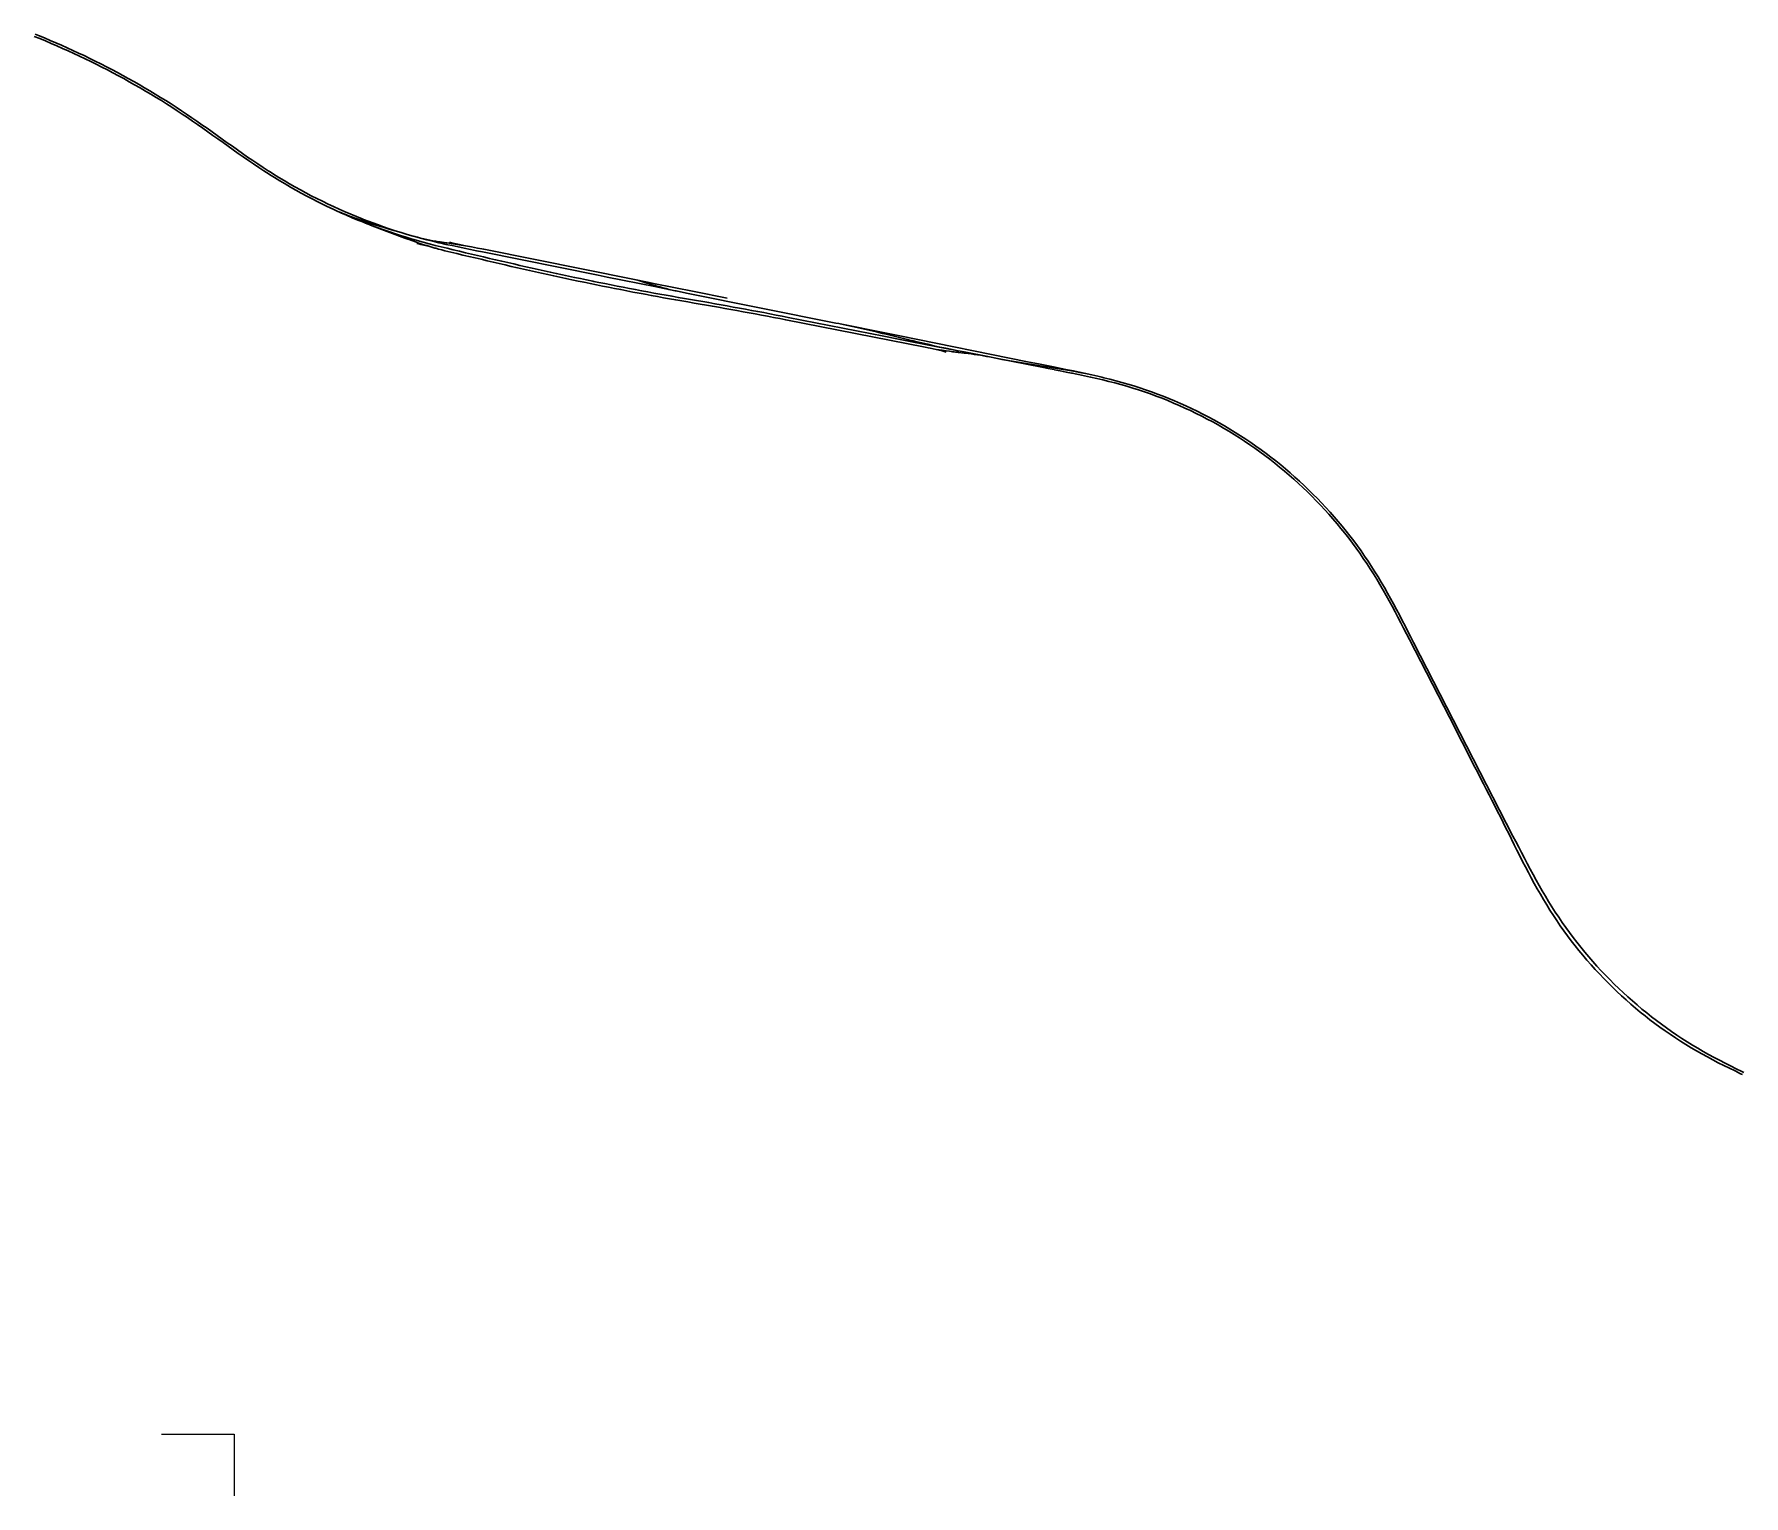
# Model space of a CAD drawing. Header units: feet. Extents: x 2684705 to 2732399, y 1232152 to 1272022.
# Drawn here: x 2688678 to 2691429, y 1252901 to 1255252 of the extents above; entities outside this region: 150.
import ezdxf

# ---------------------------------------------------------------- set-up
doc = ezdxf.new("R2010")
doc.units = ezdxf.units.FT
doc.header["$MEASUREMENT"] = 0
for name, color, linetype, lineweight in [('A-Titelblatt', 7, 'Continuous', 0), ('Level 61', 7, 'Continuous', 0), ('Schwelle_B-91', 7, 'Continuous', 0), ('Schwelle_Be', 7, 'Continuous', 0), ('Schwelle_Diverse', 7, 'Continuous', 0), ('Schwelle_H', 7, 'Continuous', 0)]:
    doc.layers.add(name, color=color, linetype=linetype, lineweight=lineweight)
doc.styles.add('Style-Arial', font='arial.ttf')

msp = doc.modelspace()

# ---------------------------------------------------------------- linework, layer by layer
at = {"layer": 'A-Titelblatt', "color": 1, "linetype": 'Continuous', "lineweight": 0, "true_color": 0xff0000}
for p, q in [((2688882.8, 1253000), (2689000, 1253000)), ((2689000, 1253000), (2689000, 1252900.7))]:
    msp.add_line(p, q, dxfattribs=at)
at = {"layer": 'Schwelle_B-91', "color": 1, "lineweight": 30}
for p, q in [((2689145.1, 1254977.2), (2689150.5, 1254974.6)), ((2689585.5, 1254864.4), (2689600, 1254861.4)), ((2689711, 1254839.1), (2689727.7, 1254835.7)), ((2689727.7, 1254835.7), (2689967.8, 1254787.4)), ((2689967.8, 1254787.4), (2689972.7, 1254786.4)), ((2690045.2, 1254766.3), (2690068.8, 1254761.6)), ((2690070.8, 1254766.7), (2690276.7, 1254725.2)), ((2690112, 1254748.5), (2690116.9, 1254747.5)), ((2690276.7, 1254725.2), (2690294.3, 1254721.7)), ((2690389.6, 1254701.7), (2690396.1, 1254700.2))]:
    msp.add_line(p, q, dxfattribs=at)
at = {"layer": 'Schwelle_B-91', "color": 1, "lineweight": 30, "flags": 128}
for points in [[(2688678.2, 1255248.6), (2688687, 1255245), (2688696.2, 1255241.2), (2688705.5, 1255237.3), (2688714.6, 1255233.4), (2688723.8, 1255229.3), (2688732.9, 1255225.3), (2688742, 1255221.1), (2688751.1, 1255216.9), (2688760.1, 1255212.6), (2688769.1, 1255208.2), (2688778.1, 1255203.8), (2688787, 1255199.3), (2688795.9, 1255194.7), (2688804.7, 1255190.1), (2688813.6, 1255185.3), (2688822.4, 1255180.6), (2688831.1, 1255175.7), (2688839.8, 1255170.8), (2688848.5, 1255165.8), (2688857.1, 1255160.7), (2688865.7, 1255155.6), (2688874.2, 1255150.4), (2688882.8, 1255145.2), (2688891.2, 1255139.9), (2688899.6, 1255134.5), (2688908, 1255129), (2688916.4, 1255123.5), (2688924.7, 1255117.9), (2688932.9, 1255112.3), (2688941.1, 1255106.6), (2688949.3, 1255100.9), (2688957.5, 1255095.1), (2688965.7, 1255089.3), (2688973.8, 1255083.5), (2688982, 1255077.7), (2688990.1, 1255071.9), (2688998.3, 1255066.1), (2689006.4, 1255060.4), (2689014.6, 1255054.6), (2689022.9, 1255049), (2689031.1, 1255043.3), (2689039.4, 1255037.8), (2689047.8, 1255032.3), (2689056.2, 1255026.9), (2689056.7, 1255026.5)], [(2688679.6, 1255252.1), (2688685.3, 1255249.8), (2688694.6, 1255246), (2688703.8, 1255242.1), (2688713, 1255238.2), (2688722.2, 1255234.2), (2688731.3, 1255230.2), (2688740.4, 1255226), (2688749.5, 1255221.8), (2688758.5, 1255217.6), (2688767.5, 1255213.2), (2688776.5, 1255208.8), (2688785.4, 1255204.3), (2688794.3, 1255199.8), (2688803.2, 1255195.2), (2688812.1, 1255190.5), (2688820.8, 1255185.7), (2688829.6, 1255180.9), (2688838.3, 1255176), (2688847, 1255171), (2688855.7, 1255166), (2688864.3, 1255160.9), (2688872.8, 1255155.8), (2688881.4, 1255150.5), (2688889.8, 1255145.2), (2688898.3, 1255139.9), (2688906.7, 1255134.5), (2688915, 1255129), (2688923.4, 1255123.4), (2688931.6, 1255117.8), (2688939.9, 1255112.1), (2688948.1, 1255106.4), (2688956.3, 1255100.7), (2688964.4, 1255094.9), (2688972.6, 1255089.1), (2688980.7, 1255083.3), (2688988.9, 1255077.5), (2688997, 1255071.7), (2689005.2, 1255066), (2689013.4, 1255060.2), (2689021.6, 1255054.5), (2689029.9, 1255048.9), (2689038.2, 1255043.3), (2689046.5, 1255037.8), (2689054.9, 1255032.3), (2689058, 1255030.4)], [(2689056.7, 1255026.5), (2689064.7, 1255021.5), (2689073.2, 1255016.3), (2689081.8, 1255011.2), (2689090.4, 1255006.2), (2689099.1, 1255001.2), (2689107.9, 1254996.4), (2689116.7, 1254991.6), (2689125.5, 1254987), (2689134.4, 1254982.4), (2689143.4, 1254978), (2689145.1, 1254977.2)], [(2689058, 1255030.4), (2689063.4, 1255027), (2689071.9, 1255021.8), (2689080.4, 1255016.6), (2689089.1, 1255011.5), (2689097.7, 1255006.6), (2689106.5, 1255001.7), (2689115.3, 1254996.9), (2689124.1, 1254992.3), (2689133, 1254987.7), (2689142, 1254983.3), (2689151, 1254978.9), (2689160, 1254974.7), (2689169.1, 1254970.5), (2689178.3, 1254966.5), (2689187.5, 1254962.5), (2689196.7, 1254958.7), (2689197, 1254958.6)], [(2689197, 1254958.6), (2689206, 1254955), (2689208.1, 1254954.2)], [(2689288.9, 1254921.8), (2689294.5, 1254920.2), (2689304.1, 1254917.5), (2689313.7, 1254915), (2689316, 1254914.4)], [(2689316, 1254914.4), (2689323.4, 1254912.4), (2689333.1, 1254910), (2689342.8, 1254907.6), (2689352.5, 1254905.2), (2689362.3, 1254902.9), (2689372, 1254900.6), (2689381.7, 1254898.3), (2689391.5, 1254896), (2689401.2, 1254893.7), (2689410.9, 1254891.4), (2689420.7, 1254889.2), (2689430.4, 1254886.9), (2689440.2, 1254884.7), (2689449.9, 1254882.4), (2689459.7, 1254880.2), (2689469.4, 1254878), (2689479.2, 1254875.8), (2689488.9, 1254873.6), (2689498.7, 1254871.4), (2689508.5, 1254869.3), (2689518.2, 1254867.2), (2689528, 1254865), (2689537.8, 1254862.9), (2689547.6, 1254860.9), (2689557.3, 1254858.8), (2689567.1, 1254856.8), (2689576.9, 1254854.8), (2689578.5, 1254854.5)], [(2689322.7, 1254908.1), (2689324.3, 1254907.6), (2689328.6, 1254906.5)], [(2689343.6, 1254913.4), (2689350.6, 1254911.9), (2689360.4, 1254909.8), (2689367.9, 1254908.2)], [(2689367.9, 1254908.2), (2689370.2, 1254907.8), (2689380, 1254905.8), (2689389.8, 1254903.8), (2689399.6, 1254901.8), (2689585.5, 1254864.4)], [(2689578.5, 1254854.5), (2689586.7, 1254852.8), (2689596.5, 1254850.8), (2689606.3, 1254848.9), (2689616.2, 1254846.9), (2689626, 1254845), (2689635.8, 1254843.1), (2689645.6, 1254841.2), (2689655.4, 1254839.4), (2689665.3, 1254837.5), (2689675.1, 1254835.7), (2689684.9, 1254833.9), (2689694.8, 1254832.2), (2689704.6, 1254830.4), (2689714.5, 1254828.7), (2689724.3, 1254826.9), (2689734.2, 1254825.2), (2689744, 1254823.5), (2689753.9, 1254821.9), (2689763.7, 1254820.2), (2689773.6, 1254818.5), (2689783.4, 1254816.7), (2689793.3, 1254815), (2689803.1, 1254813.2), (2689813, 1254811.4), (2689822.8, 1254809.6), (2689832.6, 1254807.8), (2689842.5, 1254805.9), (2689852.3, 1254804.1), (2689862.1, 1254802.2), (2689871.9, 1254800.3), (2689881.7, 1254798.4), (2689891.6, 1254796.4), (2690045.2, 1254766.3)], [(2690320, 1254712.3), (2690329.1, 1254710.5), (2690338.9, 1254708.6), (2690347.4, 1254706.9)], [(2690347.4, 1254706.9), (2690348.7, 1254706.6), (2690353.3, 1254705.7)], [(2690353.3, 1254705.7), (2690358.5, 1254704.6), (2690368.3, 1254702.5), (2690378.1, 1254700.4), (2690387.8, 1254698.2), (2690397.5, 1254695.9), (2690407.2, 1254693.5), (2690416.9, 1254691), (2690426.6, 1254688.4), (2690436.2, 1254685.6), (2690445.8, 1254682.7), (2690455.3, 1254679.7), (2690464.8, 1254676.6), (2690474.2, 1254673.3), (2690483.6, 1254669.8), (2690493, 1254666.3), (2690502.3, 1254662.6), (2690511.5, 1254658.7), (2690520.7, 1254654.8), (2690529.8, 1254650.7), (2690538.9, 1254646.5), (2690547.9, 1254642.1), (2690556.8, 1254637.6), (2690565.7, 1254633), (2690574.5, 1254628.3), (2690583.2, 1254623.4), (2690591.9, 1254618.4), (2690600.5, 1254613.3), (2690609, 1254608.1), (2690617.5, 1254602.8), (2690625.8, 1254597.3), (2690634.1, 1254591.7), (2690642.3, 1254586), (2690650.5, 1254580.2), (2690658.5, 1254574.2), (2690666.5, 1254568.2), (2690674.4, 1254562), (2690682.1, 1254555.7), (2690689.8, 1254549.3), (2690697.4, 1254542.8), (2690704.9, 1254536.2), (2690712.4, 1254529.5), (2690719.7, 1254522.7), (2690726.9, 1254515.8), (2690734, 1254508.8), (2690741, 1254501.6), (2690747.9, 1254494.4), (2690754.7, 1254487.1), (2690761.4, 1254479.7), (2690768, 1254472.2), (2690774.5, 1254464.6), (2690780.9, 1254456.9), (2690787.2, 1254449.1), (2690793.3, 1254441.2), (2690799.4, 1254433.2), (2690805.3, 1254425.2), (2690811.1, 1254417), (2690816.8, 1254408.8), (2690822.4, 1254400.5), (2690827.9, 1254392.1), (2690833.2, 1254383.7), (2690838.4, 1254375.2), (2690843.6, 1254366.6), (2690848.6, 1254357.9), (2690853.5, 1254349.2), (2690858.4, 1254340.5), (2690863.1, 1254331.7), (2690867.9, 1254322.9), (2690872.5, 1254314), (2690877.1, 1254305.2), (2690881.7, 1254296.3), (2690886.3, 1254287.4), (2690890.9, 1254278.5), (2690955.3, 1254153.1)], [(2690396.1, 1254700.2), (2690399.3, 1254699.4), (2690409, 1254697), (2690418.7, 1254694.5), (2690428.3, 1254691.8), (2690437.9, 1254689.1), (2690447.5, 1254686.2), (2690457, 1254683.1), (2690466.5, 1254680), (2690476, 1254676.7), (2690485.4, 1254673.2), (2690494.7, 1254669.7), (2690504, 1254666), (2690513.2, 1254662.1), (2690522.4, 1254658.2), (2690531.5, 1254654.1), (2690540.6, 1254649.8), (2690549.6, 1254645.5), (2690558.5, 1254641), (2690567.4, 1254636.4), (2690576.2, 1254631.7), (2690585, 1254626.8), (2690593.6, 1254621.8), (2690602.2, 1254616.7), (2690610.8, 1254611.5), (2690619.2, 1254606.2), (2690627.6, 1254600.7), (2690635.9, 1254595.1), (2690644.1, 1254589.4), (2690652.2, 1254583.6), (2690660.3, 1254577.7), (2690668.2, 1254571.6), (2690676.1, 1254565.5), (2690683.9, 1254559.2), (2690691.6, 1254552.8), (2690699.2, 1254546.3), (2690706.7, 1254539.7), (2690714.2, 1254533), (2690721.5, 1254526.2), (2690728.7, 1254519.3), (2690735.8, 1254512.3), (2690742.9, 1254505.2), (2690749.8, 1254498), (2690756.6, 1254490.7), (2690763.3, 1254483.3), (2690770, 1254475.8), (2690776.5, 1254468.2), (2690782.9, 1254460.5), (2690789.2, 1254452.7), (2690795.3, 1254444.8), (2690801.4, 1254436.9), (2690807.3, 1254428.8), (2690813.2, 1254420.7), (2690818.9, 1254412.5), (2690824.5, 1254404.2), (2690830, 1254395.9), (2690835.4, 1254387.4), (2690840.6, 1254378.9), (2690845.7, 1254370.4), (2690850.8, 1254361.7), (2690855.7, 1254353), (2690860.6, 1254344.3), (2690865.4, 1254335.5), (2690870.1, 1254326.7), (2690874.8, 1254317.9), (2690879.4, 1254309), (2690884, 1254300.1), (2690888.6, 1254291.2), (2690893.2, 1254282.3), (2690897.8, 1254273.4), (2691057.6, 1253962.1), (2691062.2, 1253953.2), (2691066.8, 1253944.3), (2691071.4, 1253935.4), (2691076, 1253926.6), (2691080.6, 1253917.7), (2691085.3, 1253908.9), (2691090.1, 1253900.1), (2691094.9, 1253891.3), (2691099.8, 1253882.6), (2691104.8, 1253873.9), (2691109.8, 1253865.3), (2691115, 1253856.7), (2691120.3, 1253848.2), (2691125.7, 1253839.8), (2691131.2, 1253831.5), (2691136.9, 1253823.2), (2691142.6, 1253815.1), (2691148.5, 1253807), (2691154.5, 1253799), (2691160.6, 1253791.1), (2691166.8, 1253783.2), (2691173.2, 1253775.5), (2691179.6, 1253767.9), (2691186.2, 1253760.3), (2691192.8, 1253752.8), (2691199.6, 1253745.5), (2691206.5, 1253738.2), (2691213.5, 1253731.1), (2691220.5, 1253724), (2691227.7, 1253717), (2691235, 1253710.2), (2691242.4, 1253703.4), (2691249.9, 1253696.8), (2691257.4, 1253690.3), (2691265.1, 1253683.8), (2691272.8, 1253677.5), (2691280.7, 1253671.3), (2691288.6, 1253665.2), (2691296.6, 1253659.2), (2691304.7, 1253653.4), (2691312.9, 1253647.6), (2691321.2, 1253642), (2691329.5, 1253636.5), (2691338, 1253631.1), (2691346.5, 1253625.9), (2691355, 1253620.7), (2691363.7, 1253615.7), (2691372.4, 1253610.8), (2691381.2, 1253606), (2691390, 1253601.3), (2691398.9, 1253596.8), (2691407.8, 1253592.2), (2691416.8, 1253587.8), (2691425.8, 1253583.4), (2691429.1, 1253581.9)], [(2690955.3, 1254153.1), (2690996.4, 1254073), (2691001, 1254064.1), (2691005.5, 1254055.2), (2691010.1, 1254046.3), (2691014.7, 1254037.4), (2691019.2, 1254028.5), (2691023.7, 1254019.6), (2691028.2, 1254010.7), (2691032.8, 1254001.7), (2691037.3, 1253992.8), (2691041.8, 1253983.9), (2691046.2, 1253974.9), (2691050.7, 1253966), (2691055.2, 1253957.1), (2691059.7, 1253948.1), (2691064.1, 1253939.2), (2691068.6, 1253930.2), (2691073.2, 1253921.3), (2691077.8, 1253912.4), (2691082.4, 1253903.6), (2691087.1, 1253894.7), (2691091.9, 1253886), (2691096.7, 1253877.2), (2691101.7, 1253868.5), (2691106.7, 1253859.9), (2691111.9, 1253851.3), (2691117.2, 1253842.8), (2691122.6, 1253834.4), (2691128.1, 1253826.1), (2691133.8, 1253817.9), (2691139.5, 1253809.7), (2691145.4, 1253801.6), (2691151.4, 1253793.6), (2691157.6, 1253785.7), (2691163.8, 1253777.9), (2691170.2, 1253770.2), (2691176.6, 1253762.6), (2691183.2, 1253755), (2691189.9, 1253747.6), (2691196.7, 1253740.3), (2691203.6, 1253733), (2691210.6, 1253725.9), (2691217.7, 1253718.9), (2691224.9, 1253711.9), (2691232.2, 1253705.1), (2691239.7, 1253698.4), (2691247.2, 1253691.8), (2691254.8, 1253685.3), (2691262.5, 1253678.9), (2691270.3, 1253672.7), (2691278.1, 1253666.5), (2691286.1, 1253660.5), (2691294.2, 1253654.6), (2691302.3, 1253648.8), (2691310.6, 1253643.1), (2691318.9, 1253637.5), (2691327.3, 1253632.1), (2691335.7, 1253626.8), (2691344.3, 1253621.6), (2691352.9, 1253616.5), (2691361.6, 1253611.6), (2691370.4, 1253606.7), (2691379.2, 1253602), (2691388, 1253597.4), (2691397, 1253592.9), (2691405.9, 1253588.4), (2691414.9, 1253584.1), (2691423.9, 1253579.8), (2691427.2, 1253578.2)]]:
    msp.add_lwpolyline(points, dxfattribs=at)
at = {"layer": 'Schwelle_Be', "color": 6, "lineweight": 30}
for p, q in [((2689205.1, 1254950.6), (2689214, 1254947.1)), ((2689222.1, 1254944), (2689274.7, 1254924.2)), ((2689319.5, 1254909), (2689322.7, 1254908.1)), ((2689600, 1254861.4), (2689676.8, 1254846)), ((2689709.4, 1254839.4), (2689676.8, 1254846)), ((2689709.4, 1254839.4), (2689711, 1254839.1)), ((2689972.7, 1254786.4), (2689975.1, 1254785.9)), ((2689975.1, 1254785.9), (2690049.4, 1254771)), ((2690049.4, 1254771), (2690070.8, 1254766.7)), ((2690068.8, 1254761.6), (2690090.5, 1254757.4)), ((2690164.9, 1254742.8), (2690090.5, 1254757.4)), ((2690116.9, 1254747.5), (2690119.6, 1254747)), ((2690164.9, 1254742.8), (2690174.7, 1254740.9)), ((2690215.5, 1254732.8), (2690174.7, 1254740.9)), ((2690215.5, 1254732.8), (2690225.3, 1254730.9)), ((2690225.3, 1254730.9), (2690299.7, 1254716.3)), ((2690294.3, 1254721.7), (2690315.5, 1254717.4))]:
    msp.add_line(p, q, dxfattribs=at)
at = {"layer": 'Schwelle_Be', "color": 6, "linetype": 'Continuous', "lineweight": 30}
msp.add_line((2689205.7, 1254952.2), (2689224.1, 1254946.2), dxfattribs=at)
at = {"layer": 'Schwelle_Be', "color": 6, "lineweight": 30, "flags": 128}
for points in [[(2689150.5, 1254974.6), (2689152.4, 1254973.6), (2689153.3, 1254973.2)], [(2689153.3, 1254973.2), (2689157.9, 1254971.1), (2689162.4, 1254969), (2689167, 1254967), (2689171.6, 1254965), (2689176.2, 1254963.1), (2689180.8, 1254961.3), (2689185.5, 1254959.4), (2689190.2, 1254957.7), (2689194.9, 1254956), (2689199.6, 1254954.3), (2689205.7, 1254952.2)], [(2689153.3, 1254973.2), (2689162.4, 1254969), (2689171.5, 1254964.8), (2689180.6, 1254960.8), (2689189.8, 1254956.9), (2689199.1, 1254953), (2689205.1, 1254950.6)], [(2689208.1, 1254954.2), (2689215.3, 1254951.4), (2689224.7, 1254947.9)], [(2689214, 1254947.1), (2689214.4, 1254946.9), (2689222.1, 1254944)], [(2689222.1, 1254944), (2689231.5, 1254940.5), (2689240.9, 1254937.2), (2689250.4, 1254933.9), (2689259.8, 1254930.7), (2689269.4, 1254927.7), (2689275.3, 1254925.9)], [(2689278.2, 1254930.1), (2689268.7, 1254932.9), (2689259.1, 1254935.8), (2689249.5, 1254938.6), (2689239.9, 1254941.5), (2689230.3, 1254944.3), (2689224.1, 1254946.2)], [(2689278.3, 1254930.1), (2689268.7, 1254933), (2689259.1, 1254936), (2689249.6, 1254939.1), (2689240.2, 1254942.3), (2689230.7, 1254945.7), (2689224.7, 1254947.9)], [(2689278.2, 1254930.1), (2689287.9, 1254927.3), (2689290.4, 1254926.6)], [(2689274.7, 1254924.2), (2689279.4, 1254922.5), (2689281.6, 1254921.6)], [(2689275.3, 1254925.9), (2689284.8, 1254923), (2689288.9, 1254921.8)], [(2689281.6, 1254921.6), (2689284.1, 1254920.7), (2689288.8, 1254919), (2689290.1, 1254918.5)], [(2689290.1, 1254918.5), (2689293.5, 1254917.3), (2689294.2, 1254917)], [(2689290.4, 1254926.6), (2689295.2, 1254925.3), (2689300, 1254924.1), (2689304.9, 1254922.9), (2689309.8, 1254921.8), (2689314.7, 1254920.8), (2689319.6, 1254919.9), (2689324.5, 1254919.1), (2689329.5, 1254918.3), (2689331.5, 1254917.9)], [(2689290.4, 1254926.6), (2689300, 1254924), (2689309.7, 1254921.5), (2689319.4, 1254919), (2689329.1, 1254916.7), (2689331.1, 1254916.3)], [(2689319.5, 1254909), (2689314.7, 1254910.3), (2689309.9, 1254911.6), (2689305, 1254912.8), (2689300.1, 1254913.9), (2689296.9, 1254914.6), (2689293.7, 1254915.3)], [(2689319.5, 1254909), (2689314.7, 1254910.4), (2689309.9, 1254911.9), (2689305.2, 1254913.4), (2689300.4, 1254914.9), (2689297.3, 1254916), (2689294.2, 1254917)], [(2689331.1, 1254916.3), (2689340.9, 1254914), (2689343.6, 1254913.4)], [(2689331.5, 1254917.9), (2689341.3, 1254916.4), (2689342.2, 1254916.3)], [(2689677.2, 1254847.7), (2689672.4, 1254849.1), (2689671.2, 1254849.5)], [(2689709.4, 1254839.4), (2689704.5, 1254840.5), (2689699.6, 1254841.6), (2689694.8, 1254842.8), (2689689.9, 1254844), (2689685.1, 1254845.4), (2689680.3, 1254846.8), (2689677.2, 1254847.7)], [(2689975.1, 1254785.9), (2689984.9, 1254783.9), (2689994.7, 1254781.9), (2690004.4, 1254779.7), (2690014.2, 1254777.5), (2690023.9, 1254775.3), (2690033.7, 1254773), (2690043.4, 1254770.6), (2690049, 1254769.3)], [(2690164.9, 1254742.8), (2690155.1, 1254744.7), (2690145.3, 1254746.8), (2690135.5, 1254748.8), (2690125.7, 1254751), (2690116, 1254753.2), (2690106.2, 1254755.4), (2690096.5, 1254757.8), (2690090.9, 1254759.1)], [(2690119.6, 1254747), (2690124.6, 1254746), (2690129.5, 1254745.1), (2690134.4, 1254744.3), (2690139.3, 1254743.5), (2690142.6, 1254743), (2690145.8, 1254742.6)], [(2690119.6, 1254747), (2690124.5, 1254746), (2690129.4, 1254744.9), (2690134.3, 1254743.7), (2690139.1, 1254742.5), (2690142.3, 1254741.6), (2690145.5, 1254740.8)], [(2690145.8, 1254742.6), (2690150.8, 1254741.9), (2690155.7, 1254741.3), (2690158.5, 1254740.9)], [(2690158.5, 1254740.9), (2690160.7, 1254740.7), (2690164.4, 1254740.3)], [(2690164.4, 1254740.3), (2690165.7, 1254740.1), (2690174.4, 1254739.1)], [(2690215.5, 1254732.8), (2690210.6, 1254733.8), (2690205.7, 1254734.7), (2690200.7, 1254735.5), (2690195.8, 1254736.3), (2690190.9, 1254737), (2690185.9, 1254737.7), (2690181, 1254738.4), (2690176, 1254739), (2690174.4, 1254739.1)], [(2690225.3, 1254730.9), (2690235.1, 1254729), (2690245, 1254727.2), (2690254.8, 1254725.4), (2690264.7, 1254723.7), (2690274.5, 1254722.1), (2690284.4, 1254720.5), (2690294.3, 1254718.9), (2690300, 1254718)], [(2690299.7, 1254716.3), (2690309.5, 1254714.4), (2690319.3, 1254712.5), (2690320, 1254712.3)], [(2690389.6, 1254701.7), (2690379.8, 1254703.9), (2690370, 1254706), (2690360.2, 1254707.9), (2690350.4, 1254709.8), (2690340.6, 1254711.5), (2690330.7, 1254713.2), (2690320.8, 1254714.8), (2690315.2, 1254715.7)], [(2690389.6, 1254701.7), (2690379.8, 1254704), (2690370.1, 1254706.1), (2690360.3, 1254708.2), (2690350.5, 1254710.3), (2690340.7, 1254712.3), (2690330.9, 1254714.3), (2690321.1, 1254716.3), (2690315.5, 1254717.4)]]:
    msp.add_lwpolyline(points, dxfattribs=at)
at = {"layer": 'Schwelle_Diverse', "color": 8, "lineweight": 30}
msp.add_line((2690049, 1254769.3), (2690083.4, 1254760.9), dxfattribs=at)
at = {"layer": 'Schwelle_Diverse', "color": 8, "linetype": 'Continuous', "lineweight": 30}
msp.add_line((2690300, 1254718), (2690315.2, 1254715.7), dxfattribs=at)
at = {"layer": 'Schwelle_Diverse', "color": 8, "lineweight": 30}
msp.add_arc((2690461.6, 1256315.5), 1600, 256.3255, 256.6035, dxfattribs=at)
at = {"layer": 'Schwelle_H', "color": 7, "lineweight": 30}
for p, q in [((2689342.2, 1254916.3), (2689345.9, 1254915.8)), ((2689404.1, 1254905.6), (2689641.5, 1254857.8)), ((2689641.5, 1254857.8), (2689667.5, 1254852.6)), ((2689667.5, 1254852.6), (2689674.7, 1254851.1)), ((2689674.7, 1254851.1), (2689740.3, 1254837.9)), ((2689740.3, 1254837.9), (2689793.4, 1254827.2))]:
    msp.add_line(p, q, dxfattribs=at)
at = {"layer": 'Schwelle_H', "color": 7, "lineweight": 30, "flags": 128}
for points in [[(2689328.6, 1254906.5), (2689329.1, 1254906.3), (2689334, 1254905), (2689338.8, 1254903.8), (2689343.7, 1254902.6), (2689348.5, 1254901.5), (2689358.3, 1254899.1), (2689368, 1254896.8), (2689377.7, 1254894.5), (2689387.5, 1254892.2), (2689397.2, 1254889.9), (2689406.9, 1254887.6), (2689416.7, 1254885.4), (2689426.4, 1254883.1), (2689436.1, 1254880.9), (2689445.9, 1254878.6), (2689455.6, 1254876.4), (2689465.4, 1254874.2), (2689475.2, 1254872), (2689484.9, 1254869.8), (2689494.7, 1254867.6), (2689504.4, 1254865.5), (2689514.2, 1254863.3), (2689524, 1254861.2), (2689533.8, 1254859.1), (2689543.5, 1254857), (2689553.3, 1254855), (2689563.1, 1254852.9), (2689572.9, 1254850.9), (2689582.7, 1254848.9), (2689592.5, 1254846.9), (2689602.3, 1254845), (2689612.1, 1254843), (2689621.9, 1254841.1), (2689631.8, 1254839.2), (2689641.6, 1254837.3), (2689651.4, 1254835.5), (2689661.2, 1254833.6), (2689671.1, 1254831.8), (2689680.9, 1254830), (2689690.7, 1254828.2), (2689700.6, 1254826.4), (2689710.4, 1254824.7), (2689720.3, 1254823), (2689730.1, 1254821.3), (2689740, 1254819.6), (2689749.8, 1254817.9), (2689759.7, 1254816.2), (2689769.5, 1254814.5), (2689779.4, 1254812.8), (2689789.2, 1254811), (2689799.1, 1254809.3), (2689808.9, 1254807.5), (2689818.8, 1254805.7), (2689828.6, 1254803.9), (2689838.4, 1254802), (2689848.3, 1254800.2), (2689858.1, 1254798.3), (2689867.9, 1254796.4), (2689877.7, 1254794.5), (2689887.5, 1254792.5), (2690112, 1254748.5)], [(2689372.1, 1254911.6), (2689362.2, 1254913.3), (2689352.3, 1254914.8), (2689345.9, 1254915.8)], [(2689372.1, 1254911.6), (2689367.2, 1254912.5), (2689362.3, 1254913.5), (2689357.4, 1254914.6), (2689352.5, 1254915.9), (2689349.4, 1254916.7), (2689346.2, 1254917.5)], [(2689372.1, 1254911.6), (2689381.9, 1254909.9), (2689391.7, 1254908), (2689398.2, 1254906.8)], [(2689398.2, 1254906.8), (2689401.6, 1254906.1), (2689404.1, 1254905.6)], [(2689641.5, 1254857.8), (2689646.4, 1254856.7), (2689651.2, 1254855.6), (2689656, 1254854.2), (2689660.8, 1254852.8), (2689663.9, 1254851.8), (2689667, 1254850.8)], [(2689671.2, 1254849.5), (2689667.6, 1254850.6), (2689667, 1254850.8)]]:
    msp.add_lwpolyline(points, dxfattribs=at)

# ---------------------------------------------------------------- texts
at = {"layer": 'Level 61', "color": 1, "linetype": 'Continuous', "lineweight": 0, "char_height": 1.5, "attachment_point": 4, "line_spacing_factor": 0.6, "style": 'Style-Arial'}
for insert, rotation in [((2731699.7, 1266918.6), 341.6461), ((2731100, 1266881.5), 341.6461), ((2731231.5, 1266872.4), 341.6461), ((2731799.3, 1266885.5), 341.6461), ((2731199.6, 1266848.5), 341.6461), ((2731199.6, 1266848.5), 341.6461), ((2731215.1, 1266843.3), 341.6461), ((2731235.1, 1266850.9), 341.6461), ((2731900.6, 1266851.1), 341.6461), ((2731299.3, 1266815.4), 341.6461), ((2731299.3, 1266815.4), 341.6461), ((2731299.3, 1266815.4), 341.6461), ((2731300.9, 1266814.1), 341.6461), ((2732000.2, 1266818.1), 341.6461), ((2731314.7, 1266810.3), 341.6461), ((2731325.9, 1266803.9), 341.6461), ((2731432.4, 1266805), 341.6461), ((2731400.5, 1266781), 341.6461), ((2731416, 1266775.9), 341.6461), ((2731436, 1266783.4), 341.6461), ((2731500.2, 1266748), 341.6461), ((2731500.2, 1266748), 341.6461), ((2731515.6, 1266742.8), 341.6461), ((2731526.8, 1266736.5), 341.6461), ((2732074.5, 1266564.8), 341.6461), ((2732098.3, 1266557), 341.6461), ((2732174.2, 1266531.8), 341.6461), ((2732197.9, 1266523.9), 341.6461), ((2732275.4, 1266497.4), 341.6461), ((2732299.2, 1266489.5), 341.6461), ((2732375.1, 1266464.3), 341.6461), ((2732398.8, 1266456.5), 341.6461), ((2694639.2, 1232849.3), 359.9998), ((2694744.2, 1232849.3), 359.9998), ((2694851.1, 1232848.5), 359.9998), ((2694956.1, 1232848.5), 359.9998), ((2694209.4, 1232658), 359.9998), ((2694421.3, 1232657.3), 359.9998), ((2694081.7, 1232625.3), 359.9998), ((2694186.7, 1232625.3), 359.9998), ((2694186.7, 1232625.3), 359.9998), ((2694203, 1232625.3), 359.9998), ((2694219.6, 1232638.8), 359.9998), ((2694291.7, 1232625.3), 359.9998), ((2694291.7, 1232625.3), 359.9998), ((2694291.7, 1232625.3), 359.9998), ((2694293.6, 1232624.5), 359.9998), ((2694308, 1232625.3), 359.9998), ((2694320.6, 1232622.8), 359.9998), ((2694398.6, 1232624.5), 359.9998), ((2694414.9, 1232624.5), 359.9998), ((2694431.5, 1232638), 359.9998), ((2694503.6, 1232624.5), 359.9998), ((2694503.6, 1232624.5), 359.9998), ((2694519.9, 1232624.5), 359.9998), ((2694532.5, 1232622), 359.9998), ((2695106.4, 1232631.6), 359.9998), ((2695131.4, 1232631.6), 359.9998), ((2695211.4, 1232631.6), 359.9998), ((2695236.4, 1232631.6), 359.9998), ((2695318.3, 1232630.8), 359.9998), ((2695343.3, 1232630.8), 359.9998), ((2695423.3, 1232630.8), 359.9998), ((2695448.3, 1232630.8), 359.9998), ((2694083.2, 1232465.4), 359.9998), ((2694188.2, 1232465.4), 359.9998), ((2694295.1, 1232464.7), 359.9998), ((2694400.1, 1232464.7), 359.9998), ((2693653.3, 1232274.2), 359.9998), ((2693865.3, 1232273.4), 359.9998), ((2693525.6, 1232241.4), 359.9998), ((2693630.6, 1232241.4), 359.9998), ((2693630.6, 1232241.4), 359.9998), ((2693646.9, 1232241.4), 359.9998), ((2693663.5, 1232254.9), 359.9998), ((2693735.6, 1232241.4), 359.9998), ((2693735.6, 1232241.4), 359.9998), ((2693735.6, 1232241.4), 359.9998), ((2693737.6, 1232240.7), 359.9998), ((2693751.9, 1232241.4), 359.9998), ((2693764.5, 1232238.9), 359.9998), ((2693842.6, 1232240.7), 359.9998), ((2693858.8, 1232240.7), 359.9998), ((2693875.5, 1232254.1), 359.9998), ((2693947.6, 1232240.7), 359.9998), ((2693947.6, 1232240.7), 359.9998), ((2693963.8, 1232240.7), 359.9998), ((2693976.4, 1232238.2), 359.9998), ((2694550.3, 1232247.7), 359.9998), ((2694575.4, 1232247.7), 359.9998), ((2694655.3, 1232247.7), 359.9998), ((2694680.4, 1232247.7), 359.9998), ((2694762.2, 1232247), 359.9998), ((2694787.3, 1232247), 359.9998), ((2694867.2, 1232247), 359.9998), ((2694892.3, 1232247), 359.9998)]:
    msp.add_mtext('\\P', dxfattribs=dict(at, insert=insert, rotation=rotation))
at = {"layer": 'Level 61', "color": 18, "linetype": 'Continuous', "lineweight": 0, "true_color": 0x000000, "char_height": 0.947, "attachment_point": 1, "line_spacing_factor": 0.6, "style": 'Style-Arial'}
for insert, rotation in [((2730982, 1266829.9), 341.6461), ((2730982, 1266829.9), 341.6461), ((2730982, 1266829.9), 341.6461), ((2730982.5, 1266831.4), 341.6461), ((2730982.5, 1266831.4), 341.6461), ((2730982.5, 1266831.4), 341.6461), ((2730997.4, 1266824.8), 341.6461), ((2730997.9, 1266826.3), 341.6461), ((2731008.6, 1266818.5), 341.6461), ((2731009.1, 1266819.9), 341.6461), ((2731182.9, 1266762.5), 341.6461), ((2731182.9, 1266762.5), 341.6461), ((2731183.4, 1266763.9), 341.6461), ((2731183.4, 1266763.9), 341.6461), ((2731198.3, 1266757.4), 341.6461), ((2731198.8, 1266758.8), 341.6461), ((2731209.5, 1266751), 341.6461), ((2731210, 1266752.5), 341.6461), ((2693986, 1232540.7), 359.9998), ((2693986, 1232540.7), 359.9998), ((2693986, 1232540.7), 359.9998), ((2693986, 1232539.2), 359.9998), ((2693986, 1232539.2), 359.9998), ((2693986, 1232539.2), 359.9998), ((2694002.2, 1232540.7), 359.9998), ((2694002.2, 1232539.2), 359.9998), ((2694014.8, 1232538.2), 359.9998), ((2694014.8, 1232536.7), 359.9998), ((2694197.9, 1232539.9), 359.9998), ((2694197.9, 1232539.9), 359.9998), ((2694197.9, 1232538.4), 359.9998), ((2694197.9, 1232538.4), 359.9998), ((2694214.2, 1232539.9), 359.9998), ((2694214.2, 1232538.4), 359.9998), ((2694226.8, 1232537.5), 359.9998), ((2694226.8, 1232535.9), 359.9998), ((2693429.9, 1232156.8), 359.9998), ((2693429.9, 1232156.8), 359.9998), ((2693429.9, 1232156.8), 359.9998), ((2693429.9, 1232155.3), 359.9998), ((2693429.9, 1232155.3), 359.9998), ((2693429.9, 1232155.3), 359.9998), ((2693446.2, 1232156.8), 359.9998), ((2693446.2, 1232155.3), 359.9998), ((2693458.8, 1232154.3), 359.9998), ((2693458.8, 1232152.8), 359.9998), ((2693641.8, 1232156.1), 359.9998), ((2693641.8, 1232156.1), 359.9998), ((2693641.8, 1232154.5), 359.9998), ((2693641.8, 1232154.5), 359.9998), ((2693658.1, 1232156.1), 359.9998), ((2693658.1, 1232154.5), 359.9998), ((2693670.7, 1232153.6), 359.9998), ((2693670.7, 1232152.1), 359.9998)]:
    msp.add_mtext('\\P', dxfattribs=dict(at, insert=insert, rotation=rotation))

doc.saveas('drawing.dxf')
